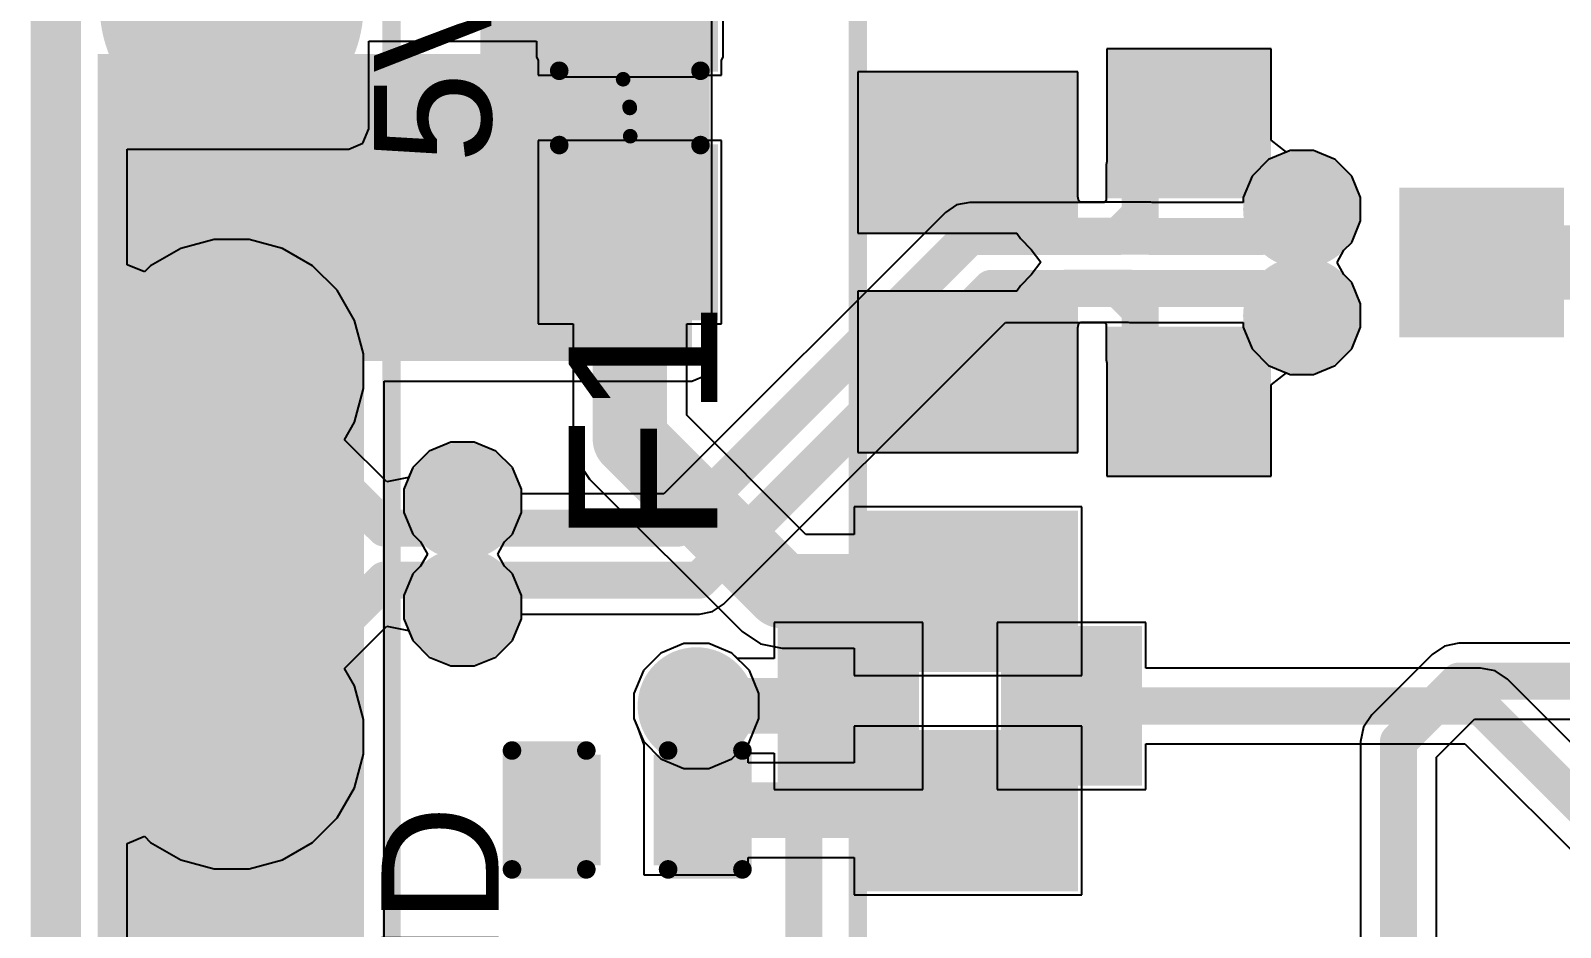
# Model space of a CAD drawing. Header units: millimetres. Extents: x 0 to 1.61, y -0.14 to 2.35.
# Drawn here: x -0.005 to 0.4066, y 0.7514 to 0.9928 of the extents above; entities that cross this region are included whole.
import ezdxf

# ---------------------------------------------------------------- set-up
doc = ezdxf.new("R2010")
doc.units = ezdxf.units.MM
doc.header["$MEASUREMENT"] = 0
for name, color, linetype in [('BottomLayer', 5, 'Continuous'), ('BottomPaste', 16, 'Continuous'), ('BottomSolder', 6, 'Continuous'), ('Mechanical2', 216, 'Continuous'), ('TopLayer', 1, 'Continuous'), ('TopOverlay', 2, 'Continuous'), ('TopPaste', 8, 'Continuous'), ('TopSolder', 216, 'Continuous'), ('ViaHoleLayer', 16, 'Continuous')]:
    doc.layers.add(name, color=color, linetype=linetype)
doc.styles.add('Arial', font='', dxfattribs={"height": 0.2})
doc.styles.get('Arial').set_extended_font_data('Arial')

# ---------------------------------------------------------------- blocks, each defined once
blk = doc.blocks.new('SIM7500E_2')
at = {"layer": 'TopLayer'}
for points in [[(-0.02952755, -0.33661415), (0.02165355, -0.33661415), (0.02165355, -0.37204725), (-0.02952755, -0.37204725)], [(-0.02952755, -0.39566925), (0.02165355, -0.39566925), (0.02165355, -0.43110235), (-0.02952755, -0.43110235)], [(-0.02952755, -0.45472445), (0.02165355, -0.45472445), (0.02165355, -0.49015755), (-0.02952755, -0.49015755)], [(-0.02952755, -0.51377945), (0.02165355, -0.51377945), (0.02165355, -0.54921255), (-0.02952755, -0.54921255)]]:
    blk.add_hatch(color=1, dxfattribs=at).paths.add_polyline_path(points)
at = {"layer": 'TopPaste'}
for points in [[(-0.02952755, -0.33661415), (0.02165355, -0.33661415), (0.02165355, -0.37204725), (-0.02952755, -0.37204725)], [(-0.02952755, -0.39566925), (0.02165355, -0.39566925), (0.02165355, -0.43110235), (-0.02952755, -0.43110235)], [(-0.02952755, -0.45472445), (0.02165355, -0.45472445), (0.02165355, -0.49015755), (-0.02952755, -0.49015755)], [(-0.02952755, -0.51377945), (0.02165355, -0.51377945), (0.02165355, -0.54921255), (-0.02952755, -0.54921255)]]:
    blk.add_hatch(color=8, dxfattribs=at).paths.add_polyline_path(points)
at = {"layer": 'TopSolder'}
for points in [[(-0.03352755, -0.33261415), (0.02565355, -0.33261415), (0.02565355, -0.37604725), (-0.03352755, -0.37604725)], [(-0.03352755, -0.39166925), (0.02565355, -0.39166925), (0.02565355, -0.43510235), (-0.03352755, -0.43510235)], [(-0.03352755, -0.45072445), (0.02565355, -0.45072445), (0.02565355, -0.49415755), (-0.03352755, -0.49415755)], [(-0.03352755, -0.50977945), (0.02565355, -0.50977945), (0.02565355, -0.55321255), (-0.03352755, -0.55321255)]]:
    blk.add_hatch(color=216, dxfattribs=at).paths.add_polyline_path(points)
at = {"layer": 'TopOverlay', "const_width": 0.005}
blk.add_lwpolyline([(-0.0335591, -0.9463858), (-0.0335591, 0.1206142)], dxfattribs=at)
blk = doc.blocks.new('F____0603_9')
at = {"layer": 'TopLayer'}
for points in [[(-0.01377945, -0.01968505), (-0.05314955, -0.01968505), (-0.05314955, 0.01968505), (-0.01377945, 0.01968505)], [(0.05314965, -0.01968505), (0.01377955, -0.01968505), (0.01377955, 0.01968505), (0.05314965, 0.01968505)]]:
    blk.add_hatch(color=1, dxfattribs=at).paths.add_polyline_path(points)
at = {"layer": 'TopPaste'}
for points in [[(-0.01377945, -0.01968505), (-0.05314955, -0.01968505), (-0.05314955, 0.01968505), (-0.01377945, 0.01968505)], [(0.05314965, -0.01968505), (0.01377955, -0.01968505), (0.01377955, 0.01968505), (0.05314965, 0.01968505)]]:
    blk.add_hatch(color=8, dxfattribs=at).paths.add_polyline_path(points)
at = {"layer": 'TopSolder'}
for points in [[(-0.009779450000000004, -0.02368505), (-0.05714955, -0.02368505), (-0.05714955, 0.02368505), (-0.009779449999999997, 0.02368505)], [(0.05714965, -0.02368505), (0.009779549999999996, -0.02368505), (0.009779550000000003, 0.02368505), (0.05714965, 0.02368505)]]:
    blk.add_hatch(color=216, dxfattribs=at).paths.add_polyline_path(points)
at = {"layer": 'TopOverlay', "const_width": 0.005}
for points in [[(-0.01, 0.019), (0.01, 0.019)], [(-0.01, -0.019), (0.01, -0.019)]]:
    blk.add_lwpolyline(points, dxfattribs=at)
at = {"layer": 'TopOverlay'}
for points, const_width in [([(-0.01125, 0.019, 1), (-0.00875, 0.019, 1)], 0.0025), ([(0.00875, 0.019, 1), (0.01125, 0.019, 1)], 0.0025), ([(-0.0085964, -0.0001008, 1), (-0.006628, -0.0001008, 1)], 0.0019685), ([(-0.0009842, 0, 1), (0.0009842, 0, 1)], 0.0019685), ([(-0.0007058, 7.75e-05, 1), (0.0012626, 7.75e-05, 1)], 0.0019685), ([(0.0067423, 0.0018093, 1), (0.0087107, 0.0018093, 1)], 0.0019685), ([(-0.01125, -0.019, 1), (-0.00875, -0.019, 1)], 0.0025), ([(0.00875, -0.019, 1), (0.01125, -0.019, 1)], 0.0025)]:
    blk.add_lwpolyline(points, format="xyb", close=True, dxfattribs=dict(at, const_width=const_width))
at = {"layer": 'TopOverlay', "const_width": 0.003937}
for points in [[(-0.0076122, -0.0001008, -0.7701644861592916), (0, 0)], [(0.0077265, 0.0018093, -0.7841168953440486), (0.0002784, 7.75e-05)]]:
    blk.add_lwpolyline(points, format="xyb", dxfattribs=at)
blk = doc.blocks.new('S___23_B_10')
at = {"layer": 'BottomLayer'}
for points in [[(-0.05354335, 0.05748035), (-0.02125985, 0.05748035), (-0.02125985, 0.02125985), (-0.05354335, 0.02125985)], [(0.02125985, 0.05748035), (0.05354335, 0.05748035), (0.05354335, 0.02125985), (0.02125985, 0.02125985)], [(-0.01614175, -0.02125985), (0.01614175, -0.02125985), (0.01614175, -0.05748035), (-0.01614175, -0.05748035)]]:
    blk.add_hatch(color=5, dxfattribs=at).paths.add_polyline_path(points)
at = {"layer": 'BottomPaste'}
for points in [[(-0.05354335, 0.05748035), (-0.02125985, 0.05748035), (-0.02125985, 0.02125985), (-0.05354335, 0.02125985)], [(0.02125985, 0.05748035), (0.05354335, 0.05748035), (0.05354335, 0.02125985), (0.02125985, 0.02125985)], [(-0.01614175, -0.02125985), (0.01614175, -0.02125985), (0.01614175, -0.05748035), (-0.01614175, -0.05748035)]]:
    blk.add_hatch(color=16, dxfattribs=at).paths.add_polyline_path(points)
at = {"layer": 'BottomSolder'}
for points in [[(-0.05754335, 0.06148035), (-0.01725985, 0.06148035), (-0.01725985, 0.01725985), (-0.05754335, 0.01725985)], [(0.01725985, 0.06148035), (0.05754335, 0.06148035), (0.05754335, 0.01725985), (0.01725985, 0.01725985)], [(-0.02014175, -0.01725985), (0.02014175, -0.01725985), (0.02014175, -0.06148035), (-0.02014175, -0.06148035)]]:
    blk.add_hatch(color=6, dxfattribs=at).paths.add_polyline_path(points)
blk = doc.blocks.new('R___0603_B_33')
at = {"layer": 'BottomLayer'}
for points in [[(-0.045, -0.0175), (-0.045, 0.0175), (-0.015, 0.0175), (-0.015, -0.0175)], [(0.015, -0.0175), (0.015, 0.0175), (0.045, 0.0175), (0.045, -0.0175)]]:
    blk.add_hatch(color=5, dxfattribs=at).paths.add_polyline_path(points)
at = {"layer": 'BottomPaste'}
for points in [[(-0.045, -0.0175), (-0.045, 0.0175), (-0.015, 0.0175), (-0.015, -0.0175)], [(0.015, -0.0175), (0.015, 0.0175), (0.045, 0.0175), (0.045, -0.0175)]]:
    blk.add_hatch(color=16, dxfattribs=at).paths.add_polyline_path(points)
at = {"layer": 'BottomSolder'}
for points in [[(-0.049, -0.0215), (-0.049, 0.0215), (-0.011, 0.0215), (-0.011, -0.0215)], [(0.011, -0.0215), (0.011, 0.0215), (0.049, 0.0215), (0.049, -0.0215)]]:
    blk.add_hatch(color=6, dxfattribs=at).paths.add_polyline_path(points)
blk = doc.blocks.new('P____4_P___43')
at = {"layer": 'TopLayer'}
h = blk.add_hatch(color=1, dxfattribs=at)
edge = h.paths.add_edge_path()
edge.add_arc((-0.1476378, 0), 0.031496, 0, 360)
h = blk.add_hatch(color=1, dxfattribs=at)
edge = h.paths.add_edge_path()
edge.add_arc((-0.0492126, 0), 0.031496, 0, 360)
h = blk.add_hatch(color=1, dxfattribs=at)
edge = h.paths.add_edge_path()
edge.add_arc((0.0492126, 0), 0.031496, 0, 360)
h = blk.add_hatch(color=1, dxfattribs=at)
edge = h.paths.add_edge_path()
edge.add_arc((0.1476378, 0), 0.031496, 0, 360)
at = {"layer": 'TopPaste'}
h = blk.add_hatch(color=8, dxfattribs=at)
edge = h.paths.add_edge_path()
edge.add_arc((-0.1476378, 0), 0.031496, 0, 360)
h = blk.add_hatch(color=8, dxfattribs=at)
edge = h.paths.add_edge_path()
edge.add_arc((-0.0492126, 0), 0.031496, 0, 360)
h = blk.add_hatch(color=8, dxfattribs=at)
edge = h.paths.add_edge_path()
edge.add_arc((0.0492126, 0), 0.031496, 0, 360)
h = blk.add_hatch(color=8, dxfattribs=at)
edge = h.paths.add_edge_path()
edge.add_arc((0.1476378, 0), 0.031496, 0, 360)
at = {"layer": 'TopSolder'}
h = blk.add_hatch(color=216, dxfattribs=at)
edge = h.paths.add_edge_path()
edge.add_arc((-0.1476378, 0), 0.035496, 0, 360)
h = blk.add_hatch(color=216, dxfattribs=at)
edge = h.paths.add_edge_path()
edge.add_arc((-0.0492126, 0), 0.035496, 0, 360)
h = blk.add_hatch(color=216, dxfattribs=at)
edge = h.paths.add_edge_path()
edge.add_arc((0.0492126, 0), 0.035496, 0, 360)
h = blk.add_hatch(color=216, dxfattribs=at)
edge = h.paths.add_edge_path()
edge.add_arc((0.1476378, 0), 0.035496, 0, 360)
at = {"layer": 'TopOverlay', "const_width": 0.005}
for points in [[(-0.19, -0.043), (-0.19, 0.043)], [(0.19, 0.043), (-0.19, 0.043)], [(0.19, -0.043), (0.19, 0.043)], [(-0.201, -0.01), (-0.201, 0)], [(-0.196, -0.005), (-0.201, 0)], [(-0.201, -0.01), (-0.196, -0.005)], [(0.19, -0.043), (-0.19, -0.043)]]:
    blk.add_lwpolyline(points, dxfattribs=at)
at = {"layer": 'TopOverlay', "const_width": 0.0025}
for points in [[(-0.19125, 0.043, 1), (-0.18875, 0.043, 1)], [(-0.19125, 0.043, 1), (-0.18875, 0.043, 1)], [(0.18875, 0.043, 1), (0.19125, 0.043, 1)], [(0.18875, 0.043, 1), (0.19125, 0.043, 1)], [(-0.20225, 0, 1), (-0.19975, 0, 1)], [(-0.20225, 0, 1), (-0.19975, 0, 1)], [(-0.19725, -0.005, 1), (-0.19475, -0.005, 1)], [(-0.19725, -0.005, 1), (-0.19475, -0.005, 1)], [(-0.20225, -0.01, 1), (-0.19975, -0.01, 1)], [(-0.20225, -0.01, 1), (-0.19975, -0.01, 1)], [(-0.19125, -0.043, 1), (-0.18875, -0.043, 1)], [(-0.19125, -0.043, 1), (-0.18875, -0.043, 1)], [(0.18875, -0.043, 1), (0.19125, -0.043, 1)], [(0.18875, -0.043, 1), (0.19125, -0.043, 1)]]:
    blk.add_lwpolyline(points, format="xyb", close=True, dxfattribs=at)
blk = doc.blocks.new('C___0402_55')
at = {"layer": 'TopLayer'}
for points in [[(-0.0275, -0.0125), (-0.0275, 0.0125), (-0.009499999999999998, 0.0125), (-0.009500000000000001, -0.0125)], [(0.009499999999999998, -0.0125), (0.009500000000000001, 0.0125), (0.0275, 0.0125), (0.0275, -0.0125)]]:
    blk.add_hatch(color=1, dxfattribs=at).paths.add_polyline_path(points)
at = {"layer": 'TopPaste'}
for points in [[(-0.0275, -0.0125), (-0.0275, 0.0125), (-0.009499999999999998, 0.0125), (-0.009500000000000001, -0.0125)], [(0.009499999999999998, -0.0125), (0.009500000000000001, 0.0125), (0.0275, 0.0125), (0.0275, -0.0125)]]:
    blk.add_hatch(color=8, dxfattribs=at).paths.add_polyline_path(points)
at = {"layer": 'TopSolder'}
for points in [[(-0.0298622, -0.0148622), (-0.0298622, 0.0148622), (-0.007137799999999999, 0.0148622), (-0.007137800000000001, -0.0148622)], [(0.007137799999999999, -0.0148622), (0.007137800000000001, 0.0148622), (0.0298622, 0.0148622), (0.0298622, -0.0148622)]]:
    blk.add_hatch(color=216, dxfattribs=at).paths.add_polyline_path(points)
at = {"layer": 'TopOverlay', "const_width": 0.005}
for points in [[(-0.031, 0.016), (-0.011, 0.016)], [(-0.031, -0.016), (-0.031, 0.016)], [(0.011, 0.016), (0.031, 0.016)], [(0.031, -0.016), (0.031, 0.016)], [(-0.031, -0.016), (-0.011, -0.016)], [(0.011, -0.016), (0.031, -0.016)]]:
    blk.add_lwpolyline(points, dxfattribs=at)
at = {"layer": 'TopOverlay', "const_width": 0.0025}
for points in [[(-0.03225, 0.016, 1), (-0.02975, 0.016, 1)], [(-0.03225, 0.016, 1), (-0.02975, 0.016, 1)], [(-0.01225, 0.016, 1), (-0.00975, 0.016, 1)], [(0.00975, 0.016, 1), (0.01225, 0.016, 1)], [(0.02975, 0.016, 1), (0.03225, 0.016, 1)], [(0.02975, 0.016, 1), (0.03225, 0.016, 1)], [(-0.03225, -0.016, 1), (-0.02975, -0.016, 1)], [(-0.03225, -0.016, 1), (-0.02975, -0.016, 1)], [(-0.01225, -0.016, 1), (-0.00975, -0.016, 1)], [(0.00975, -0.016, 1), (0.01225, -0.016, 1)], [(0.02975, -0.016, 1), (0.03225, -0.016, 1)], [(0.02975, -0.016, 1), (0.03225, -0.016, 1)]]:
    blk.add_lwpolyline(points, format="xyb", close=True, dxfattribs=at)

msp = doc.modelspace()

# ---------------------------------------------------------------- hatches: boundary and pattern name
at = {"layer": 'BottomLayer'}
for points in [[(0.116, 0.9311441), (0.1728984, 0.9311441), (0.1728984, 1.3349999), (0.116, 1.3349999)], [(0.0846737, 0.9865356), (0.0130001, 0.9865356), (0.0130001, 0.4400002), (0.0846737, 0.4400002)], [(0.1728985, 0.9038503), (0.1728985, 0.9865353), (0.0180001, 0.9865353), (0.0180001, 0.9038503)]]:
    msp.add_hatch(color=5, dxfattribs=at).paths.add_polyline_path(points)
h = msp.add_hatch(color=5, dxfattribs=at)
edge = h.paths.add_edge_path()
edge.add_arc((0.337, 0.944711), 0.011811, 0, 360)
h = msp.add_hatch(color=5, dxfattribs=at)
edge = h.paths.add_edge_path()
edge.add_arc((0.337, 0.916089), 0.011811, 0, 360)
h = msp.add_hatch(color=5, dxfattribs=at)
edge = h.paths.add_edge_path()
edge.add_arc((0.1112134, 0.8661981), 0.011811, 0, 360)
h = msp.add_hatch(color=5, dxfattribs=at)
edge = h.paths.add_edge_path()
edge.add_arc((0.1112134, 0.8375761), 0.011811, 0, 360)
h = msp.add_hatch(color=5, dxfattribs=at)
edge = h.paths.add_edge_path()
edge.add_arc((0.1741103, 0.811), 0.011811, 0, 360)
at = {"layer": 'BottomSolder'}
h = msp.add_hatch(color=6, dxfattribs=at)
edge = h.paths.add_edge_path()
edge.add_arc((0.337, 0.944711), 0.015811, 0, 360)
h = msp.add_hatch(color=6, dxfattribs=at)
edge = h.paths.add_edge_path()
edge.add_arc((0.337, 0.916089), 0.015811, 0, 360)
h = msp.add_hatch(color=6, dxfattribs=at)
edge = h.paths.add_edge_path()
edge.add_arc((0.1112134, 0.8661981), 0.015811, 0, 360)
h = msp.add_hatch(color=6, dxfattribs=at)
edge = h.paths.add_edge_path()
edge.add_arc((0.1112134, 0.8375761), 0.015811, 0, 360)
h = msp.add_hatch(color=6, dxfattribs=at)
edge = h.paths.add_edge_path()
edge.add_arc((0.1741103, 0.811), 0.015811, 0, 360)
at = {"layer": 'TopLayer'}
for points in [[(0.0175912, 0.9663467), (0.0805834, 0.9663467), (0.0805834, 1.0328109), (0.0175912, 1.0328109)], [(0.1365283, 0.9857794), (0.1758985, 0.9857794), (0.1758985, 1.032811), (0.1365283, 1.032811)]]:
    msp.add_hatch(color=1, dxfattribs=at).paths.add_polyline_path(points)
h = msp.add_hatch(color=1, dxfattribs=at)
edge = h.paths.add_edge_path()
edge.add_arc((0.337, 0.944711), 0.011811, 0, 360)
h = msp.add_hatch(color=1, dxfattribs=at)
edge = h.paths.add_edge_path()
edge.add_arc((0.337, 0.916089), 0.011811, 0, 360)
h = msp.add_hatch(color=1, dxfattribs=at)
edge = h.paths.add_edge_path()
edge.add_arc((0.1112134, 0.8661981), 0.011811, 0, 360)
h = msp.add_hatch(color=1, dxfattribs=at)
edge = h.paths.add_edge_path()
edge.add_arc((0.1112134, 0.8375761), 0.011811, 0, 360)
h = msp.add_hatch(color=1, dxfattribs=at)
edge = h.paths.add_edge_path()
edge.add_arc((0.1741103, 0.811), 0.011811, 0, 360)
at = {"layer": 'TopSolder'}
h = msp.add_hatch(color=216, dxfattribs=at)
edge = h.paths.add_edge_path()
edge.add_arc((0.337, 0.944711), 0.015811, 0, 360)
h = msp.add_hatch(color=216, dxfattribs=at)
edge = h.paths.add_edge_path()
edge.add_arc((0.337, 0.916089), 0.015811, 0, 360)
h = msp.add_hatch(color=216, dxfattribs=at)
edge = h.paths.add_edge_path()
edge.add_arc((0.1112134, 0.8661981), 0.015811, 0, 360)
h = msp.add_hatch(color=216, dxfattribs=at)
edge = h.paths.add_edge_path()
edge.add_arc((0.1112134, 0.8375761), 0.015811, 0, 360)
h = msp.add_hatch(color=216, dxfattribs=at)
edge = h.paths.add_edge_path()
edge.add_arc((0.1741103, 0.811), 0.015811, 0, 360)
at = {"layer": 'ViaHoleLayer'}
h = msp.add_hatch(color=16, dxfattribs=at)
edge = h.paths.add_edge_path()
edge.add_arc((0.337, 0.944711), 0.0059055, 0, 360)
h = msp.add_hatch(color=16, dxfattribs=at)
edge = h.paths.add_edge_path()
edge.add_arc((0.337, 0.916089), 0.0059055, 0, 360)
h = msp.add_hatch(color=16, dxfattribs=at)
edge = h.paths.add_edge_path()
edge.add_arc((0.1112134, 0.8661981), 0.0059055, 0, 360)
h = msp.add_hatch(color=16, dxfattribs=at)
edge = h.paths.add_edge_path()
edge.add_arc((0.1112134, 0.8375761), 0.0059055, 0, 360)
h = msp.add_hatch(color=16, dxfattribs=at)
edge = h.paths.add_edge_path()
edge.add_arc((0.1741103, 0.811), 0.0059055, 0, 360)

# ---------------------------------------------------------------- linework, layer by layer
at = {"layer": 'BottomLayer'}
for p, q in [((0.1783105, 0.9865354), (0.1783105, 1.2293824)), ((0.3287401, 0.9879433), (0.2845197, 0.9879433)), ((0.2845197, 0.9879433), (0.2845197, 0.9575466)), ((0.3287401, 0.9633379), (0.3287401, 0.9879433)), ((0.1783105, 0.9038503), (0.1783105, 0.9865354)), ((0.3328464, 0.9601042), (0.3287401, 0.9633379)), ((0.333855, 0.960522), (0.3328464, 0.9601042)), ((0.340145, 0.960522), (0.333855, 0.960522)), ((0.3459562, 0.958115), (0.340145, 0.960522)), ((0.2845197, 0.9575466), (0.2843433, 0.9566598)), ((0.2843433, 0.9566598), (0.2843433, 0.9470588)), ((0.350404, 0.9536672), (0.3459562, 0.958115)), ((0.352811, 0.947856), (0.350404, 0.9536672)), ((0.2476341, 0.9465763), (0.2441225, 0.9458778)), ((0.2838608, 0.9465763), (0.2476341, 0.9465763)), ((0.2843433, 0.9470588), (0.2838608, 0.9465763)), ((0.352811, 0.941566), (0.352811, 0.947856)), ((0.2411455, 0.9438886), (0.1653203, 0.8680634)), ((0.2441225, 0.9458778), (0.2411455, 0.9438886)), ((0.350404, 0.9357548), (0.352811, 0.941566)), ((0.3483156, 0.9336664), (0.350404, 0.9357548)), ((0.346469, 0.9304), (0.3483156, 0.9336664)), ((0.3483156, 0.9271336), (0.346469, 0.9304)), ((0.350404, 0.9250452), (0.3483156, 0.9271336)), ((0.352811, 0.919234), (0.350404, 0.9250452)), ((0.352811, 0.912944), (0.352811, 0.919234)), ((0.1814087, 0.8383985), (0.2572339, 0.9142237)), ((0.2572339, 0.9142237), (0.2838608, 0.9142237)), ((0.2838608, 0.9142237), (0.2843433, 0.9137412)), ((0.2843433, 0.9137412), (0.2843433, 0.9041402)), ((0.350404, 0.9071328), (0.352811, 0.912944)), ((0.3459562, 0.902685), (0.350404, 0.9071328)), ((0.1767254, 0.9000234), (0.1783105, 0.9038503)), ((0.2843433, 0.9041402), (0.2845197, 0.9032534)), ((0.2845197, 0.9032534), (0.2845197, 0.8728567)), ((0.340145, 0.900278), (0.3459562, 0.902685)), ((0.0900857, 0.5144119), (0.0900857, 0.8984383)), ((0.0900857, 0.8984383), (0.1728985, 0.8984383)), ((0.1728985, 0.8984383), (0.1767254, 0.9000234)), ((0.3287401, 0.8974621), (0.3328464, 0.9006958)), ((0.3287401, 0.8728567), (0.3287401, 0.8974621)), ((0.3328464, 0.9006958), (0.333855, 0.900278)), ((0.333855, 0.900278), (0.340145, 0.900278)), ((0.1080684, 0.8820091), (0.1022572, 0.8796021)), ((0.1143584, 0.8820091), (0.1080684, 0.8820091)), ((0.1201696, 0.8796021), (0.1143584, 0.8820091)), ((0.1022572, 0.8796021), (0.0978094, 0.8751543)), ((0.1246174, 0.8751543), (0.1201696, 0.8796021)), ((0.0978094, 0.8751543), (0.0954024, 0.8693431)), ((0.1270244, 0.8693431), (0.1246174, 0.8751543)), ((0.2845197, 0.8728567), (0.3287401, 0.8728567)), ((0.0954024, 0.8693431), (0.0954024, 0.8630531)), ((0.1270244, 0.8680634), (0.1270244, 0.8693431)), ((0.1653203, 0.8680634), (0.1270244, 0.8680634)), ((0.0954024, 0.8630531), (0.0978094, 0.8572419)), ((0.0978094, 0.8572419), (0.0998978, 0.8551535)), ((0.0998978, 0.8551535), (0.1017444, 0.8518871)), ((0.0998978, 0.8486207), (0.0978094, 0.8465323)), ((0.1017444, 0.8518871), (0.0998978, 0.8486207)), ((0.0978094, 0.8465323), (0.0954024, 0.8407211)), ((0.0954024, 0.8407211), (0.0954024, 0.8344311)), ((0.1270244, 0.8344311), (0.1270244, 0.8357108)), ((0.1270244, 0.8357108), (0.1749201, 0.8357108)), ((0.1749201, 0.8357108), (0.1784317, 0.8364093)), ((0.1784317, 0.8364093), (0.1814087, 0.8383985)), ((0.0954024, 0.8344311), (0.0978094, 0.8286199)), ((0.1246174, 0.8286199), (0.1270244, 0.8344311)), ((0.2350192, 0.8335), (0.1950192, 0.8335)), ((0.1950192, 0.8335), (0.1950192, 0.8237449)), ((0.2350192, 0.7885), (0.2350192, 0.8335)), ((0.2950192, 0.8335), (0.2550192, 0.8335)), ((0.2550192, 0.8335), (0.2550192, 0.7885)), ((0.2950192, 0.8211959), (0.2950192, 0.8335)), ((0.0978094, 0.8286199), (0.1022572, 0.8241721)), ((0.1201696, 0.8241721), (0.1246174, 0.8286199)), ((0.1707664, 0.827811), (0.1645877, 0.8252516)), ((0.1774542, 0.827811), (0.1707664, 0.827811)), ((0.1836329, 0.8252516), (0.1774542, 0.827811)), ((0.1022572, 0.8241721), (0.1080684, 0.8217651)), ((0.1143584, 0.8217651), (0.1201696, 0.8241721)), ((0.1645877, 0.8252516), (0.1598587, 0.8205226)), ((0.1851396, 0.8237449), (0.1836329, 0.8252516)), ((0.1950192, 0.8237449), (0.1851396, 0.8237449)), ((0.1080684, 0.8217651), (0.1143584, 0.8217651)), ((0.1598587, 0.8205226), (0.1572993, 0.8143439)), ((0.3850662, 0.8211959), (0.2950192, 0.8211959)), ((0.388968, 0.8204198), (0.3850662, 0.8211959)), ((0.3922758, 0.8182096), (0.388968, 0.8204198)), ((0.4542246, 0.7562608), (0.3922758, 0.8182096)), ((0.1572993, 0.8143439), (0.1572993, 0.8076561)), ((0.1572993, 0.8076561), (0.1598587, 0.8014774)), ((0.1598587, 0.8014774), (0.1645877, 0.7967484)), ((0.2950192, 0.7885), (0.2950192, 0.8008041)), ((0.2950192, 0.8008041), (0.3808429, 0.8008041)), ((0.3808429, 0.8008041), (0.4531106, 0.7285364)), ((0.1645877, 0.7967484), (0.1707664, 0.794189)), ((0.1774542, 0.794189), (0.1836329, 0.7967484)), ((0.1836329, 0.7967484), (0.1851396, 0.7982551)), ((0.1851396, 0.7982551), (0.1950192, 0.7982551)), ((0.1950192, 0.7982551), (0.1950192, 0.7885)), ((0.1707664, 0.794189), (0.1774542, 0.794189)), ((0.1950192, 0.7885), (0.2350192, 0.7885)), ((0.2550192, 0.7885), (0.2950192, 0.7885))]:
    msp.add_line(p, q, dxfattribs=at)
for points, const_width in [([(0.146, 0.9702923), (0.146, 1.2152622)], 0.04), ([(0.1323149, 0.9566072), (0.146, 0.9702923)], 0.04), ([(0.0395058, 0.914114), (0.081999, 0.9566072)], 0.04), ([(0.081999, 0.9566072), (0.1323149, 0.9566072)], 0.04), ([(0.2935196, 0.9566598), (0.3046614, 0.9678016)], 0.01), ([(0.3046614, 0.9678016), (0.3066299, 0.9678016)], 0.01), ([(0.3066299, 0.9678016), (0.3177717, 0.9566598)], 0.01), ([(0.2935196, 0.9432579), (0.2935196, 0.9566598)], 0.01), ([(0.3177717, 0.9566598), (0.3213651, 0.9566598)], 0.01), ([(0.3213651, 0.9566598), (0.3333139, 0.944711)], 0.01), ([(0.2876617, 0.9374), (0.2935196, 0.9432579)], 0.01), ([(0.3333139, 0.944711), (0.337, 0.944711)], 0.01), ([(0.1691212, 0.8588871), (0.2476341, 0.9374)], 0.01), ([(0.2476341, 0.9374), (0.2876617, 0.9374)], 0.01), ([(0.3853701, 0.9304), (0.434948, 0.9304)], 0.02), ([(0.1749201, 0.8448871), (0.253433, 0.9234)], 0.01), ([(0.253433, 0.9234), (0.2876617, 0.9234)], 0.01), ([(0.2876617, 0.9234), (0.2935196, 0.9175421)], 0.01), ([(0.2935196, 0.9041402), (0.2935196, 0.9175421)], 0.01), ([(0.3213651, 0.9041402), (0.3333139, 0.916089)], 0.01), ([(0.3333139, 0.916089), (0.337, 0.916089)], 0.01), ([(0.2935196, 0.9041402), (0.3046614, 0.8929984)], 0.01), ([(0.3066299, 0.8929984), (0.3177717, 0.9041402)], 0.01), ([(0.3177717, 0.9041402), (0.3213651, 0.9041402)], 0.01), ([(0.3046614, 0.8929984), (0.3066299, 0.8929984)], 0.01), ([(0.1112134, 0.8661981), (0.1148995, 0.8661981)], 0.01), ([(0.1148995, 0.8661981), (0.1222105, 0.8588871)], 0.01), ([(0.1222105, 0.8588871), (0.1691212, 0.8588871)], 0.01), ([(0.1148995, 0.8375761), (0.1222105, 0.8448871)], 0.01), ([(0.1222105, 0.8448871), (0.1749201, 0.8448871)], 0.01), ([(0.1112134, 0.8375761), (0.1148995, 0.8375761)], 0.01), ([(0.1741103, 0.811), (0.2150192, 0.811)], 0.015), ([(0.2750192, 0.811), (0.3850662, 0.811)], 0.01), ([(0.3850662, 0.811), (0.4633065, 0.7327597)], 0.01)]:
    msp.add_lwpolyline(points, dxfattribs=dict(at, const_width=const_width))
for points, const_width in [([(0.136, 0.9702923, 1), (0.156, 0.9702923, 1)], 0.02), ([(0.136, 0.9702923, 1), (0.156, 0.9702923, 1)], 0.02), ([(0.071999, 0.9566072, 1), (0.091999, 0.9566072, 1)], 0.02), ([(0.071999, 0.9566072, 1), (0.091999, 0.9566072, 1)], 0.02), ([(0.1223149, 0.9566072, 1), (0.1423149, 0.9566072, 1)], 0.02), ([(0.1223149, 0.9566072, 1), (0.1423149, 0.9566072, 1)], 0.02), ([(0.3021614, 0.9678016, 1), (0.3071614, 0.9678016, 1)], 0.005), ([(0.3021614, 0.9678016, 1), (0.3071614, 0.9678016, 1)], 0.005), ([(0.3041299, 0.9678016, 1), (0.3091299, 0.9678016, 1)], 0.005), ([(0.3041299, 0.9678016, 1), (0.3091299, 0.9678016, 1)], 0.005), ([(0.2910196, 0.9566598, 1), (0.2960196, 0.9566598, 1)], 0.005), ([(0.2910196, 0.9566598, 1), (0.2960196, 0.9566598, 1)], 0.005), ([(0.3152717, 0.9566598, 1), (0.3202717, 0.9566598, 1)], 0.005), ([(0.3152717, 0.9566598, 1), (0.3202717, 0.9566598, 1)], 0.005), ([(0.3188651, 0.9566598, 1), (0.3238651, 0.9566598, 1)], 0.005), ([(0.3188651, 0.9566598, 1), (0.3238651, 0.9566598, 1)], 0.005), ([(0.2910196, 0.9432579, 1), (0.2960196, 0.9432579, 1)], 0.005), ([(0.2910196, 0.9432579, 1), (0.2960196, 0.9432579, 1)], 0.005), ([(0.3308139, 0.944711, 1), (0.3358139, 0.944711, 1)], 0.005), ([(0.3308139, 0.944711, 1), (0.3358139, 0.944711, 1)], 0.005), ([(0.3345, 0.944711, 1), (0.3395, 0.944711, 1)], 0.005), ([(0.2451341, 0.9374, 1), (0.2501341, 0.9374, 1)], 0.005), ([(0.2451341, 0.9374, 1), (0.2501341, 0.9374, 1)], 0.005), ([(0.2851617, 0.9374, 1), (0.2901617, 0.9374, 1)], 0.005), ([(0.2851617, 0.9374, 1), (0.2901617, 0.9374, 1)], 0.005), ([(0.3803701, 0.9304, 1), (0.3903701, 0.9304, 1)], 0.01), ([(0.0295058, 0.914114, 1), (0.0495058, 0.914114, 1)], 0.02), ([(0.250933, 0.9234, 1), (0.255933, 0.9234, 1)], 0.005), ([(0.250933, 0.9234, 1), (0.255933, 0.9234, 1)], 0.005), ([(0.2851617, 0.9234, 1), (0.2901617, 0.9234, 1)], 0.005), ([(0.2851617, 0.9234, 1), (0.2901617, 0.9234, 1)], 0.005), ([(0.2910196, 0.9175421, 1), (0.2960196, 0.9175421, 1)], 0.005), ([(0.2910196, 0.9175421, 1), (0.2960196, 0.9175421, 1)], 0.005), ([(0.3308139, 0.916089, 1), (0.3358139, 0.916089, 1)], 0.005), ([(0.3308139, 0.916089, 1), (0.3358139, 0.916089, 1)], 0.005), ([(0.3345, 0.916089, 1), (0.3395, 0.916089, 1)], 0.005), ([(0.2910196, 0.9041402, 1), (0.2960196, 0.9041402, 1)], 0.005), ([(0.2910196, 0.9041402, 1), (0.2960196, 0.9041402, 1)], 0.005), ([(0.3152717, 0.9041402, 1), (0.3202717, 0.9041402, 1)], 0.005), ([(0.3152717, 0.9041402, 1), (0.3202717, 0.9041402, 1)], 0.005), ([(0.3188651, 0.9041402, 1), (0.3238651, 0.9041402, 1)], 0.005), ([(0.3188651, 0.9041402, 1), (0.3238651, 0.9041402, 1)], 0.005), ([(0.3021614, 0.8929984, 1), (0.3071614, 0.8929984, 1)], 0.005), ([(0.3021614, 0.8929984, 1), (0.3071614, 0.8929984, 1)], 0.005), ([(0.3041299, 0.8929984, 1), (0.3091299, 0.8929984, 1)], 0.005), ([(0.3041299, 0.8929984, 1), (0.3091299, 0.8929984, 1)], 0.005), ([(0.1087134, 0.8661981, 1), (0.1137134, 0.8661981, 1)], 0.005), ([(0.1123995, 0.8661981, 1), (0.1173995, 0.8661981, 1)], 0.005), ([(0.1123995, 0.8661981, 1), (0.1173995, 0.8661981, 1)], 0.005), ([(0.1197105, 0.8588871, 1), (0.1247105, 0.8588871, 1)], 0.005), ([(0.1197105, 0.8588871, 1), (0.1247105, 0.8588871, 1)], 0.005), ([(0.1666212, 0.8588871, 1), (0.1716212, 0.8588871, 1)], 0.005), ([(0.1666212, 0.8588871, 1), (0.1716212, 0.8588871, 1)], 0.005), ([(0.1197105, 0.8448871, 1), (0.1247105, 0.8448871, 1)], 0.005), ([(0.1197105, 0.8448871, 1), (0.1247105, 0.8448871, 1)], 0.005), ([(0.1724201, 0.8448871, 1), (0.1774201, 0.8448871, 1)], 0.005), ([(0.1724201, 0.8448871, 1), (0.1774201, 0.8448871, 1)], 0.005), ([(0.1087134, 0.8375761, 1), (0.1137134, 0.8375761, 1)], 0.005), ([(0.1123995, 0.8375761, 1), (0.1173995, 0.8375761, 1)], 0.005), ([(0.1123995, 0.8375761, 1), (0.1173995, 0.8375761, 1)], 0.005), ([(0.1703603, 0.811, 1), (0.1778603, 0.811, 1)], 0.0075), ([(0.2112692, 0.811, 1), (0.2187692, 0.811, 1)], 0.0075), ([(0.2725192, 0.811, 1), (0.2775192, 0.811, 1)], 0.005), ([(0.3825662, 0.811, 1), (0.3875662, 0.811, 1)], 0.005), ([(0.3825662, 0.811, 1), (0.3875662, 0.811, 1)], 0.005)]:
    msp.add_lwpolyline(points, format="xyb", close=True, dxfattribs=dict(at, const_width=const_width))
at = {"layer": 'Mechanical2', "const_width": 0.01}
msp.add_lwpolyline([(5e-07, 5e-07), (5e-07, 1.9544099)], dxfattribs=at)
at = {"layer": 'TopLayer'}
for p, q in [((0.1813105, 0.9857794), (0.1813105, 1.032811)), ((0.0859954, 0.9663467), (0.0859954, 0.9899415)), ((0.0859954, 0.9899415), (0.1311163, 0.9899415)), ((0.1311163, 0.9899415), (0.1311163, 0.9857794)), ((0.1311163, 0.9857794), (0.1315284, 0.9847845)), ((0.1315284, 0.9847845), (0.1315284, 0.9807795)), ((0.1808984, 0.9847845), (0.1813105, 0.9857794)), ((0.1808984, 0.9807795), (0.1808984, 0.9847845)), ((0.1315284, 0.9807795), (0.1355334, 0.9807795)), ((0.1355334, 0.9807795), (0.1365283, 0.9803674)), ((0.1365283, 0.9803674), (0.1758985, 0.9803674)), ((0.1758985, 0.9803674), (0.1768934, 0.9807795)), ((0.1768934, 0.9807795), (0.1808984, 0.9807795)), ((0.2767637, 0.9817164), (0.2175827, 0.9817164)), ((0.2175827, 0.9817164), (0.2175827, 0.9382834)), ((0.2767637, 0.9481701), (0.2767637, 0.9817164)), ((0.0844103, 0.9625198), (0.0859954, 0.9663467)), ((0.1808984, 0.9632204), (0.1315284, 0.9632204)), ((0.1315284, 0.9632204), (0.1315284, 0.9138504)), ((0.1808984, 0.9138504), (0.1808984, 0.9632204)), ((0.0210171, 0.9297614), (0.0210171, 0.9609347)), ((0.0210171, 0.9609347), (0.0805834, 0.9609347)), ((0.0805834, 0.9609347), (0.0844103, 0.9625198)), ((0.333855, 0.960522), (0.3280438, 0.958115)), ((0.340145, 0.960522), (0.333855, 0.960522)), ((0.3459562, 0.958115), (0.340145, 0.960522)), ((0.3280438, 0.958115), (0.323596, 0.9536672)), ((0.350404, 0.9536672), (0.3459562, 0.958115)), ((0.323596, 0.9536672), (0.321189, 0.947856)), ((0.352811, 0.947856), (0.350404, 0.9536672)), ((0.2769401, 0.9472833), (0.2767637, 0.9481701)), ((0.2769401, 0.9471312), (0.2769401, 0.9472833)), ((0.2774226, 0.9466487), (0.2769401, 0.9471312)), ((0.2963774, 0.9466487), (0.2774226, 0.9466487)), ((0.2967414, 0.9465763), (0.2963774, 0.9466487)), ((0.321189, 0.9465763), (0.2967414, 0.9465763)), ((0.321189, 0.947856), (0.321189, 0.9465763)), ((0.352811, 0.941566), (0.352811, 0.947856)), ((0.350404, 0.9357548), (0.352811, 0.941566)), ((0.0444142, 0.9365957), (0.0353864, 0.9341767)), ((0.0537604, 0.9365957), (0.0444142, 0.9365957)), ((0.0627882, 0.9341767), (0.0537604, 0.9365957)), ((0.2175827, 0.9382834), (0.2603119, 0.9382834)), ((0.2603119, 0.9382834), (0.2612752, 0.9368417)), ((0.2612752, 0.9368417), (0.2642123, 0.9339046)), ((0.3483156, 0.9336664), (0.350404, 0.9357548)), ((0.0353864, 0.9341767), (0.0272922, 0.9295036)), ((0.0708824, 0.9295036), (0.0627882, 0.9341767)), ((0.2642123, 0.9339046), (0.2667543, 0.9304724)), ((0.2667543, 0.9304724), (0.2642123, 0.9270402)), ((0.346469, 0.9304), (0.3483156, 0.9336664)), ((0.3483156, 0.9271336), (0.346469, 0.9304)), ((0.0256365, 0.9278479), (0.0210171, 0.9297614)), ((0.0272922, 0.9295036), (0.0256365, 0.9278479)), ((0.0774912, 0.9228948), (0.0708824, 0.9295036)), ((0.2642123, 0.9270402), (0.2612752, 0.9241031)), ((0.350404, 0.9250452), (0.3483156, 0.9271336)), ((0.0821643, 0.9148006), (0.0774912, 0.9228948)), ((0.2603118, 0.9226613), (0.2175827, 0.9226613)), ((0.2175827, 0.9226613), (0.2175827, 0.8792283)), ((0.2612752, 0.9241031), (0.2603118, 0.9226613)), ((0.352811, 0.919234), (0.350404, 0.9250452)), ((0.352811, 0.912944), (0.352811, 0.919234)), ((0.0845833, 0.9057728), (0.0821643, 0.9148006)), ((0.1315284, 0.9138504), (0.1409195, 0.9138504)), ((0.1409195, 0.9138504), (0.1409195, 0.8829082)), ((0.1715073, 0.8892431), (0.1715073, 0.9138504)), ((0.1715073, 0.9138504), (0.1808984, 0.9138504)), ((0.2767637, 0.9127746), (0.2769401, 0.9136614)), ((0.2769401, 0.9138136), (0.2774226, 0.9142961)), ((0.2769401, 0.9136614), (0.2769401, 0.9138136)), ((0.2774226, 0.9142961), (0.2902869, 0.9142961)), ((0.2902869, 0.9142961), (0.2906509, 0.9142237)), ((0.2906509, 0.9142237), (0.321189, 0.9142237)), ((0.321189, 0.9142237), (0.321189, 0.912944)), ((0.2767637, 0.8792283), (0.2767637, 0.9127746)), ((0.321189, 0.912944), (0.323596, 0.9071328)), ((0.350404, 0.9071328), (0.352811, 0.912944)), ((0.0845833, 0.8964266), (0.0845833, 0.9057728)), ((0.323596, 0.9071328), (0.3280438, 0.902685)), ((0.3459562, 0.902685), (0.350404, 0.9071328)), ((0.3280438, 0.902685), (0.333855, 0.900278)), ((0.340145, 0.900278), (0.3459562, 0.902685)), ((0.333855, 0.900278), (0.340145, 0.900278)), ((0.0821643, 0.8873988), (0.0845833, 0.8964266)), ((0.2035669, 0.8571835), (0.1715073, 0.8892431)), ((0.0794417, 0.8826829), (0.0821643, 0.8873988)), ((0.0908079, 0.8713167), (0.0794417, 0.8826829)), ((0.1080684, 0.8820091), (0.1022572, 0.8796021)), ((0.1143584, 0.8820091), (0.1080684, 0.8820091)), ((0.1201696, 0.8796021), (0.1143584, 0.8820091)), ((0.1409195, 0.8829082), (0.1420837, 0.8770555)), ((0.1022572, 0.8796021), (0.0978094, 0.8751543)), ((0.1246174, 0.8751543), (0.1201696, 0.8796021)), ((0.1420837, 0.8770555), (0.145399, 0.8720938)), ((0.2175827, 0.8792283), (0.2767637, 0.8792283)), ((0.0967058, 0.8724899), (0.0908079, 0.8713167)), ((0.0978094, 0.8751543), (0.0967058, 0.8724899)), ((0.1270244, 0.8693431), (0.1246174, 0.8751543)), ((0.1270244, 0.8630531), (0.1270244, 0.8693431)), ((0.145399, 0.8720938), (0.1864176, 0.8310752)), ((0.2777637, 0.8646061), (0.2165827, 0.8646061)), ((0.2165827, 0.8646061), (0.2165827, 0.8571835)), ((0.2777637, 0.8191731), (0.2777637, 0.8646061)), ((0.1246174, 0.8572419), (0.1270244, 0.8630531)), ((0.122529, 0.8551535), (0.1246174, 0.8572419)), ((0.2165827, 0.8571835), (0.2035669, 0.8571835)), ((0.1206824, 0.8518871), (0.122529, 0.8551535)), ((0.122529, 0.8486207), (0.1206824, 0.8518871)), ((0.1246174, 0.8465323), (0.122529, 0.8486207)), ((0.1270244, 0.8407211), (0.1246174, 0.8465323)), ((0.1270244, 0.8344311), (0.1270244, 0.8407211)), ((0.0794417, 0.8210913), (0.0908079, 0.8324575)), ((0.0908079, 0.8324575), (0.0967058, 0.8312843)), ((0.1246174, 0.8286199), (0.1270244, 0.8344311)), ((0.0967058, 0.8312843), (0.0978094, 0.8286199)), ((0.0978094, 0.8286199), (0.1022572, 0.8241721)), ((0.1201696, 0.8241721), (0.1246174, 0.8286199)), ((0.1707664, 0.827811), (0.1645877, 0.8252516)), ((0.1774542, 0.827811), (0.1707664, 0.827811)), ((0.1836329, 0.8252516), (0.1774542, 0.827811)), ((0.1864176, 0.8310752), (0.1913793, 0.8277599)), ((0.1913793, 0.8277599), (0.197232, 0.8265957)), ((0.379253, 0.82787), (0.3753512, 0.8270939)), ((0.4742944, 0.82787), (0.379253, 0.82787)), ((0.1022572, 0.8241721), (0.1080684, 0.8217651)), ((0.1143584, 0.8217651), (0.1201696, 0.8241721)), ((0.1645877, 0.8252516), (0.1598587, 0.8205226)), ((0.1883619, 0.8205226), (0.1836329, 0.8252516)), ((0.197232, 0.8265957), (0.2165827, 0.8265957)), ((0.2165827, 0.8265957), (0.2165827, 0.8191731)), ((0.3720434, 0.8248837), (0.3557904, 0.8086307)), ((0.3753512, 0.8270939), (0.3720434, 0.8248837)), ((0.0821643, 0.8163754), (0.0794417, 0.8210913)), ((0.1080684, 0.8217651), (0.1143584, 0.8217651)), ((0.1598587, 0.8205226), (0.1572993, 0.8143439)), ((0.1909213, 0.8143439), (0.1883619, 0.8205226)), ((0.2165827, 0.8191731), (0.2777637, 0.8191731)), ((0.0845833, 0.8073476), (0.0821643, 0.8163754)), ((0.1572993, 0.8143439), (0.1572993, 0.8076561)), ((0.1909213, 0.8076561), (0.1909213, 0.8143439)), ((0.0845833, 0.7980014), (0.0845833, 0.8073476)), ((0.1572993, 0.8076561), (0.1583799, 0.8050475)), ((0.1897312, 0.804783), (0.1909213, 0.8076561)), ((0.3557904, 0.8086307), (0.3535802, 0.8053229)), ((0.3731959, 0.7971978), (0.3834763, 0.8074782)), ((0.3834763, 0.8074782), (0.4700711, 0.8074782)), ((0.1583799, 0.8050475), (0.1599998, 0.8004998)), ((0.1880001, 0.8005), (0.1897312, 0.804783)), ((0.2777637, 0.8055511), (0.2165827, 0.8055511)), ((0.2165827, 0.8055511), (0.2165827, 0.7956622)), ((0.2777637, 0.7601181), (0.2777637, 0.8055511)), ((0.3535802, 0.8053229), (0.3528041, 0.8014211)), ((0.1599998, 0.8004998), (0.1599999, 0.8004999)), ((0.1599999, 0.8004999), (0.16, 0.8004998)), ((0.16, 0.8004998), (0.16, 0.7655)), ((0.188, 0.8004999), (0.1880001, 0.8005)), ((0.188, 0.7956622), (0.188, 0.8004999)), ((0.3528041, 0.8014211), (0.3528041, 0.6655783)), ((0.0821643, 0.7889736), (0.0845833, 0.7980014)), ((0.2165827, 0.7956622), (0.188, 0.7956622)), ((0.3731959, 0.6655783), (0.3731959, 0.7971978)), ((0.0774912, 0.7808794), (0.0821643, 0.7889736)), ((0.0708824, 0.7742706), (0.0774912, 0.7808794)), ((0.0210171, 0.7740128), (0.0256365, 0.7759263)), ((0.0210171, 0.2280005), (0.0210171, 0.7740128)), ((0.0256365, 0.7759263), (0.0272922, 0.7742706)), ((0.0272922, 0.7742706), (0.0353864, 0.7695975)), ((0.0627882, 0.7695975), (0.0708824, 0.7742706)), ((0.188, 0.7655), (0.188, 0.7701724)), ((0.188, 0.7701724), (0.2165827, 0.7701724)), ((0.2165827, 0.7701724), (0.2165827, 0.7601181)), ((0.0353864, 0.7695975), (0.0444142, 0.7671785)), ((0.0444142, 0.7671785), (0.0537604, 0.7671785)), ((0.0537604, 0.7671785), (0.0627882, 0.7695975)), ((0.16, 0.7655), (0.188, 0.7655)), ((0.2165827, 0.7601181), (0.2777637, 0.7601181))]:
    msp.add_line(p, q, dxfattribs=at)
for points, const_width in [([(0.2511102, 0.9599999), (0.2550472, 0.9599999)], 0.01), ([(0.2550472, 0.9599999), (0.2677638, 0.9472833)], 0.01), ([(0.2677638, 0.9433303), (0.2677638, 0.9472833)], 0.01), ([(0.1562134, 0.8829082), (0.1562134, 0.9385354)], 0.02), ([(0.2677638, 0.9433303), (0.2736217, 0.9374724)], 0.01), ([(0.3260029, 0.9374), (0.3333139, 0.944711)], 0.01), ([(0.3333139, 0.944711), (0.337, 0.944711)], 0.01), ([(0.2736217, 0.9374724), (0.2963774, 0.9374724)], 0.01), ([(0.2963774, 0.9374724), (0.2964498, 0.9374)], 0.01), ([(0.2964498, 0.9374), (0.3260029, 0.9374)], 0.01), ([(0.2677638, 0.9176145), (0.2736217, 0.9234724)], 0.01), ([(0.2736217, 0.9234724), (0.2905785, 0.9234724)], 0.01), ([(0.2905785, 0.9234724), (0.2906509, 0.9234)], 0.01), ([(0.2906509, 0.9234), (0.3260029, 0.9234)], 0.01), ([(0.3260029, 0.9234), (0.3333139, 0.916089)], 0.01), ([(0.2677638, 0.9136614), (0.2677638, 0.9176145)], 0.01), ([(0.2550472, 0.9009448), (0.2677638, 0.9136614)], 0.01), ([(0.3333139, 0.916089), (0.337, 0.916089)], 0.01), ([(0.0490873, 0.9000601), (0.0490873, 0.9010997)], 0.01), ([(0.2511102, 0.9009448), (0.2550472, 0.9009448)], 0.01), ([(0.0490873, 0.9000601), (0.0902603, 0.8588871)], 0.01), ([(0.1562134, 0.8829082), (0.197232, 0.8418896)], 0.02), ([(0.1002163, 0.8588871), (0.1075273, 0.8661981)], 0.01), ([(0.1075273, 0.8661981), (0.1112134, 0.8661981)], 0.01), ([(0.0902603, 0.8588871), (0.1002163, 0.8588871)], 0.01), ([(0.0490873, 0.8037141), (0.0902603, 0.8448871)], 0.01), ([(0.0902603, 0.8448871), (0.1002163, 0.8448871)], 0.01), ([(0.1002163, 0.8448871), (0.1075273, 0.8375761)], 0.01), ([(0.197232, 0.8418896), (0.2511102, 0.8418896)], 0.02), ([(0.1075273, 0.8375761), (0.1112134, 0.8375761)], 0.01), ([(0.363, 0.8014211), (0.379253, 0.8176741)], 0.01), ([(0.379253, 0.8176741), (0.4742944, 0.8176741)], 0.01), ([(0.1740552, 0.8109449), (0.1741103, 0.811)], 0.015), ([(0.1740552, 0.7830552), (0.1740552, 0.8109449)], 0.015), ([(0.0490873, 0.8026745), (0.0490873, 0.8037141)], 0.01), ([(0.363, 0.652), (0.363, 0.8014211)], 0.01), ([(0.174, 0.783), (0.1740552, 0.7830552)], 0.015), ([(0.174, 0.783), (0.1740827, 0.7829173)], 0.015), ([(0.1740827, 0.7829173), (0.2510275, 0.7829173)], 0.015), ([(0.2510275, 0.7829173), (0.2511102, 0.7828346)], 0.015)]:
    msp.add_lwpolyline(points, dxfattribs=dict(at, const_width=const_width))
for points, const_width in [([(0.2486102, 0.9599999, 1), (0.2536102, 0.9599999, 1)], 0.005), ([(0.2525472, 0.9599999, 1), (0.2575472, 0.9599999, 1)], 0.005), ([(0.2525472, 0.9599999, 1), (0.2575472, 0.9599999, 1)], 0.005), ([(0.2652638, 0.9472833, 1), (0.2702638, 0.9472833, 1)], 0.005), ([(0.2652638, 0.9472833, 1), (0.2702638, 0.9472833, 1)], 0.005), ([(0.1512134, 0.9385354, 1), (0.1612134, 0.9385354, 1)], 0.01), ([(0.2652638, 0.9433303, 1), (0.2702638, 0.9433303, 1)], 0.005), ([(0.2652638, 0.9433303, 1), (0.2702638, 0.9433303, 1)], 0.005), ([(0.3308139, 0.944711, 1), (0.3358139, 0.944711, 1)], 0.005), ([(0.3308139, 0.944711, 1), (0.3358139, 0.944711, 1)], 0.005), ([(0.3345, 0.944711, 1), (0.3395, 0.944711, 1)], 0.005), ([(0.2711217, 0.9374724, 1), (0.2761217, 0.9374724, 1)], 0.005), ([(0.2711217, 0.9374724, 1), (0.2761217, 0.9374724, 1)], 0.005), ([(0.2938774, 0.9374724, 1), (0.2988774, 0.9374724, 1)], 0.005), ([(0.2938774, 0.9374724, 1), (0.2988774, 0.9374724, 1)], 0.005), ([(0.2939498, 0.9374, 1), (0.2989498, 0.9374, 1)], 0.005), ([(0.2939498, 0.9374, 1), (0.2989498, 0.9374, 1)], 0.005), ([(0.3235029, 0.9374, 1), (0.3285029, 0.9374, 1)], 0.005), ([(0.3235029, 0.9374, 1), (0.3285029, 0.9374, 1)], 0.005), ([(0.2711217, 0.9234724, 1), (0.2761217, 0.9234724, 1)], 0.005), ([(0.2711217, 0.9234724, 1), (0.2761217, 0.9234724, 1)], 0.005), ([(0.2880785, 0.9234724, 1), (0.2930785, 0.9234724, 1)], 0.005), ([(0.2880785, 0.9234724, 1), (0.2930785, 0.9234724, 1)], 0.005), ([(0.2881509, 0.9234, 1), (0.2931509, 0.9234, 1)], 0.005), ([(0.2881509, 0.9234, 1), (0.2931509, 0.9234, 1)], 0.005), ([(0.3235029, 0.9234, 1), (0.3285029, 0.9234, 1)], 0.005), ([(0.3235029, 0.9234, 1), (0.3285029, 0.9234, 1)], 0.005), ([(0.2652638, 0.9176145, 1), (0.2702638, 0.9176145, 1)], 0.005), ([(0.2652638, 0.9176145, 1), (0.2702638, 0.9176145, 1)], 0.005), ([(0.2652638, 0.9136614, 1), (0.2702638, 0.9136614, 1)], 0.005), ([(0.2652638, 0.9136614, 1), (0.2702638, 0.9136614, 1)], 0.005), ([(0.3308139, 0.916089, 1), (0.3358139, 0.916089, 1)], 0.005), ([(0.3308139, 0.916089, 1), (0.3358139, 0.916089, 1)], 0.005), ([(0.3345, 0.916089, 1), (0.3395, 0.916089, 1)], 0.005), ([(0.0465873, 0.9010997, 1), (0.0515873, 0.9010997, 1)], 0.005), ([(0.2486102, 0.9009448, 1), (0.2536102, 0.9009448, 1)], 0.005), ([(0.2525472, 0.9009448, 1), (0.2575472, 0.9009448, 1)], 0.005), ([(0.2525472, 0.9009448, 1), (0.2575472, 0.9009448, 1)], 0.005), ([(0.0465873, 0.9000601, 1), (0.0515873, 0.9000601, 1)], 0.005), ([(0.0465873, 0.9000601, 1), (0.0515873, 0.9000601, 1)], 0.005), ([(0.1512134, 0.8829082, 1), (0.1612134, 0.8829082, 1)], 0.01), ([(0.1512134, 0.8829082, 1), (0.1612134, 0.8829082, 1)], 0.01), ([(0.1050273, 0.8661981, 1), (0.1100273, 0.8661981, 1)], 0.005), ([(0.1050273, 0.8661981, 1), (0.1100273, 0.8661981, 1)], 0.005), ([(0.1087134, 0.8661981, 1), (0.1137134, 0.8661981, 1)], 0.005), ([(0.0877603, 0.8588871, 1), (0.0927603, 0.8588871, 1)], 0.005), ([(0.0877603, 0.8588871, 1), (0.0927603, 0.8588871, 1)], 0.005), ([(0.0977163, 0.8588871, 1), (0.1027163, 0.8588871, 1)], 0.005), ([(0.0977163, 0.8588871, 1), (0.1027163, 0.8588871, 1)], 0.005), ([(0.0877603, 0.8448871, 1), (0.0927603, 0.8448871, 1)], 0.005), ([(0.0877603, 0.8448871, 1), (0.0927603, 0.8448871, 1)], 0.005), ([(0.0977163, 0.8448871, 1), (0.1027163, 0.8448871, 1)], 0.005), ([(0.0977163, 0.8448871, 1), (0.1027163, 0.8448871, 1)], 0.005), ([(0.192232, 0.8418896, 1), (0.202232, 0.8418896, 1)], 0.01), ([(0.192232, 0.8418896, 1), (0.202232, 0.8418896, 1)], 0.01), ([(0.2461102, 0.8418896, 1), (0.2561102, 0.8418896, 1)], 0.01), ([(0.1050273, 0.8375761, 1), (0.1100273, 0.8375761, 1)], 0.005), ([(0.1050273, 0.8375761, 1), (0.1100273, 0.8375761, 1)], 0.005), ([(0.1087134, 0.8375761, 1), (0.1137134, 0.8375761, 1)], 0.005), ([(0.376753, 0.8176741, 1), (0.381753, 0.8176741, 1)], 0.005), ([(0.376753, 0.8176741, 1), (0.381753, 0.8176741, 1)], 0.005), ([(0.1703052, 0.8109449, 1), (0.1778052, 0.8109449, 1)], 0.0075), ([(0.1703052, 0.8109449, 1), (0.1778052, 0.8109449, 1)], 0.0075), ([(0.1703603, 0.811, 1), (0.1778603, 0.811, 1)], 0.0075), ([(0.0465873, 0.8037141, 1), (0.0515873, 0.8037141, 1)], 0.005), ([(0.0465873, 0.8037141, 1), (0.0515873, 0.8037141, 1)], 0.005), ([(0.0465873, 0.8026745, 1), (0.0515873, 0.8026745, 1)], 0.005), ([(0.3605, 0.8014211, 1), (0.3655, 0.8014211, 1)], 0.005), ([(0.3605, 0.8014211, 1), (0.3655, 0.8014211, 1)], 0.005), ([(0.17025, 0.783, 1), (0.17775, 0.783, 1)], 0.0075), ([(0.17025, 0.783, 1), (0.17775, 0.783, 1)], 0.0075), ([(0.1703052, 0.7830552, 1), (0.1778052, 0.7830552, 1)], 0.0075), ([(0.1703052, 0.7830552, 1), (0.1778052, 0.7830552, 1)], 0.0075), ([(0.1703327, 0.7829173, 1), (0.1778327, 0.7829173, 1)], 0.0075), ([(0.1703327, 0.7829173, 1), (0.1778327, 0.7829173, 1)], 0.0075), ([(0.2472775, 0.7829173, 1), (0.2547775, 0.7829173, 1)], 0.0075), ([(0.2472775, 0.7829173, 1), (0.2547775, 0.7829173, 1)], 0.0075), ([(0.2473602, 0.7828346, 1), (0.2548602, 0.7828346, 1)], 0.0075)]:
    msp.add_lwpolyline(points, format="xyb", close=True, dxfattribs=dict(at, const_width=const_width))
at = {"layer": 'TopOverlay', "const_width": 0.01}
for points in [[(0.1934598, 0.7830685), (0.203, 0.783)], [(0.203, 0.643), (0.203, 0.783)]]:
    msp.add_lwpolyline(points, dxfattribs=at)
at = {"layer": 'TopOverlay', "const_width": 0.005}
for points in [[(0.1909598, 0.7830685, 1), (0.1959598, 0.7830685, 1)], [(0.2005, 0.783, 1), (0.2055, 0.783, 1)], [(0.2005, 0.783, 1), (0.2055, 0.783, 1)]]:
    msp.add_lwpolyline(points, format="xyb", close=True, dxfattribs=at)

# ---------------------------------------------------------------- block references
for name, p in [('SIM7500E_2', (0.2511102, 1.3143306)), ('C___0402_55', (0.1555, 0.783))]:
    msp.add_blockref(name, p)
for name, p, rotation in [('P____4_P___43', (0.0490873, 0.8518871), 270), ('F____0603_9', (0.1562134, 0.9719999), 90), ('S___23_B_10', (0.346, 0.9304), 90), ('R___0603_B_33', (0.2450192, 0.811), 180)]:
    msp.add_blockref(name, p, dxfattribs=dict(rotation=rotation))

# ---------------------------------------------------------------- texts
at = {"layer": 'TopOverlay', "style": 'Arial'}
for s, height, p in [('5V', 0.0314961, (0.1189216, 0.9570879)), ('F1', 0.04, (0.1797281, 0.8544345)), ('GND', 0.0314961, (0.1208914, 0.6864881))]:
    msp.add_text(s, height=height, rotation=90, dxfattribs=at).set_placement(p)

doc.saveas('drawing.dxf')
